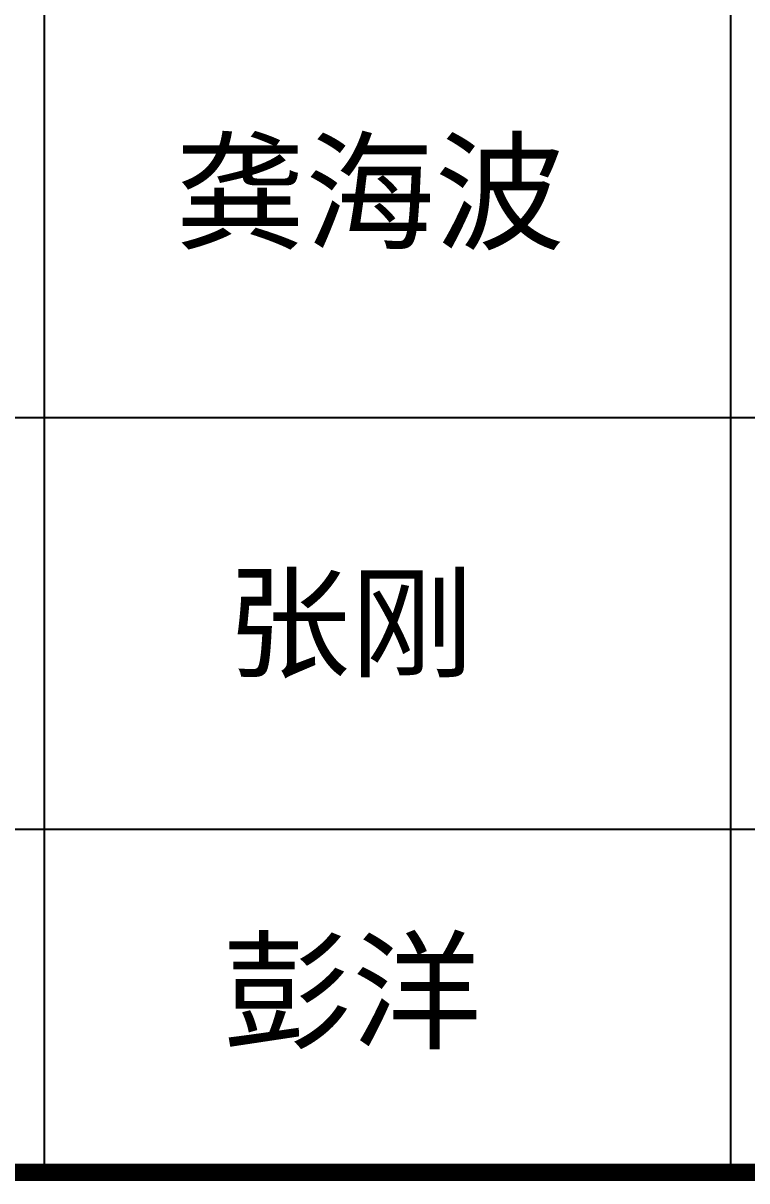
# Model space of a CAD drawing. Extents: x 69728788 to 149766163, y 20718153 to 43663798.
# Drawn here: x 74924950 to 74928101, y 21449985 to 21455026 of the extents above; entities that cross this region are included whole.
import ezdxf

# ---------------------------------------------------------------- set-up
doc = ezdxf.new("R2010")
doc.units = 0
doc.header["$LTSCALE"] = 1000
doc.header["$MEASUREMENT"] = 0
doc.layers.add('图框', color=253, linetype='CONTINUOUS')
doc.styles.add('STYLE-黑体', font='simhei.ttf')

msp = doc.modelspace()

# ---------------------------------------------------------------- linework, layer by layer
at = {"layer": '图框', "color": 0}
for p, q in [((74922055.1, 21453309.3), (74931068.9, 21453309.3)), ((74922055.1, 21451516.5), (74931068.9, 21451516.5))]:
    msp.add_line(p, q, dxfattribs=at)
for points in [[(74925043.1, 21450022.5), (74925043.1, 21458687.7)], [(74928031.1, 21450022.5), (74928031.1, 21458687.7)]]:
    msp.add_lwpolyline(points, dxfattribs=at)
at = {"layer": '图框', "color": 0, "const_width": 75}
msp.add_lwpolyline([(74922055.1, 21450022.5), (74931068.9, 21450022.5)], dxfattribs=at)

# ---------------------------------------------------------------- texts
at = {"layer": '图框', "color": 4, "style": 'STYLE-黑体'}
for s, height, p in [('龚海波', 414.14, (74925612.7, 21454083)), ('张刚', 394.42, (74925836.5, 21452217.8)), ('彭洋', 414.14, (74925816.3, 21450603.2))]:
    msp.add_text(s, height=height, dxfattribs=at).set_placement(p)

doc.saveas('drawing.dxf')
